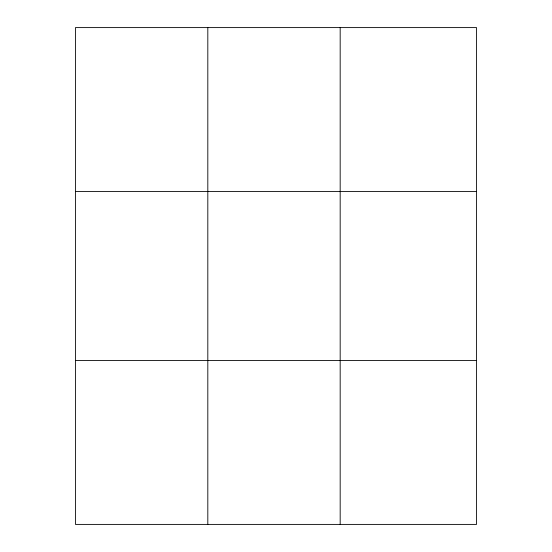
<?xml version="1.0" encoding="UTF-8"?>
<svg xmlns="http://www.w3.org/2000/svg" width="552" height="552" viewBox="0 0 552 552"><rect width="100%" height="100%" fill="white"/><g stroke="black" fill="none" stroke-linecap="round" stroke-linejoin="round"><path stroke-width="0.83" d="M207.814 524.4L207.814 27.6M340.177 524.4L340.177 27.6M476.542 360.456L476.542 524.4L75.458 524.4L75.458 27.6L476.542 27.6L476.542 360.456L75.458 360.456M75.458 191.544L476.542 191.544"/></g></svg>
